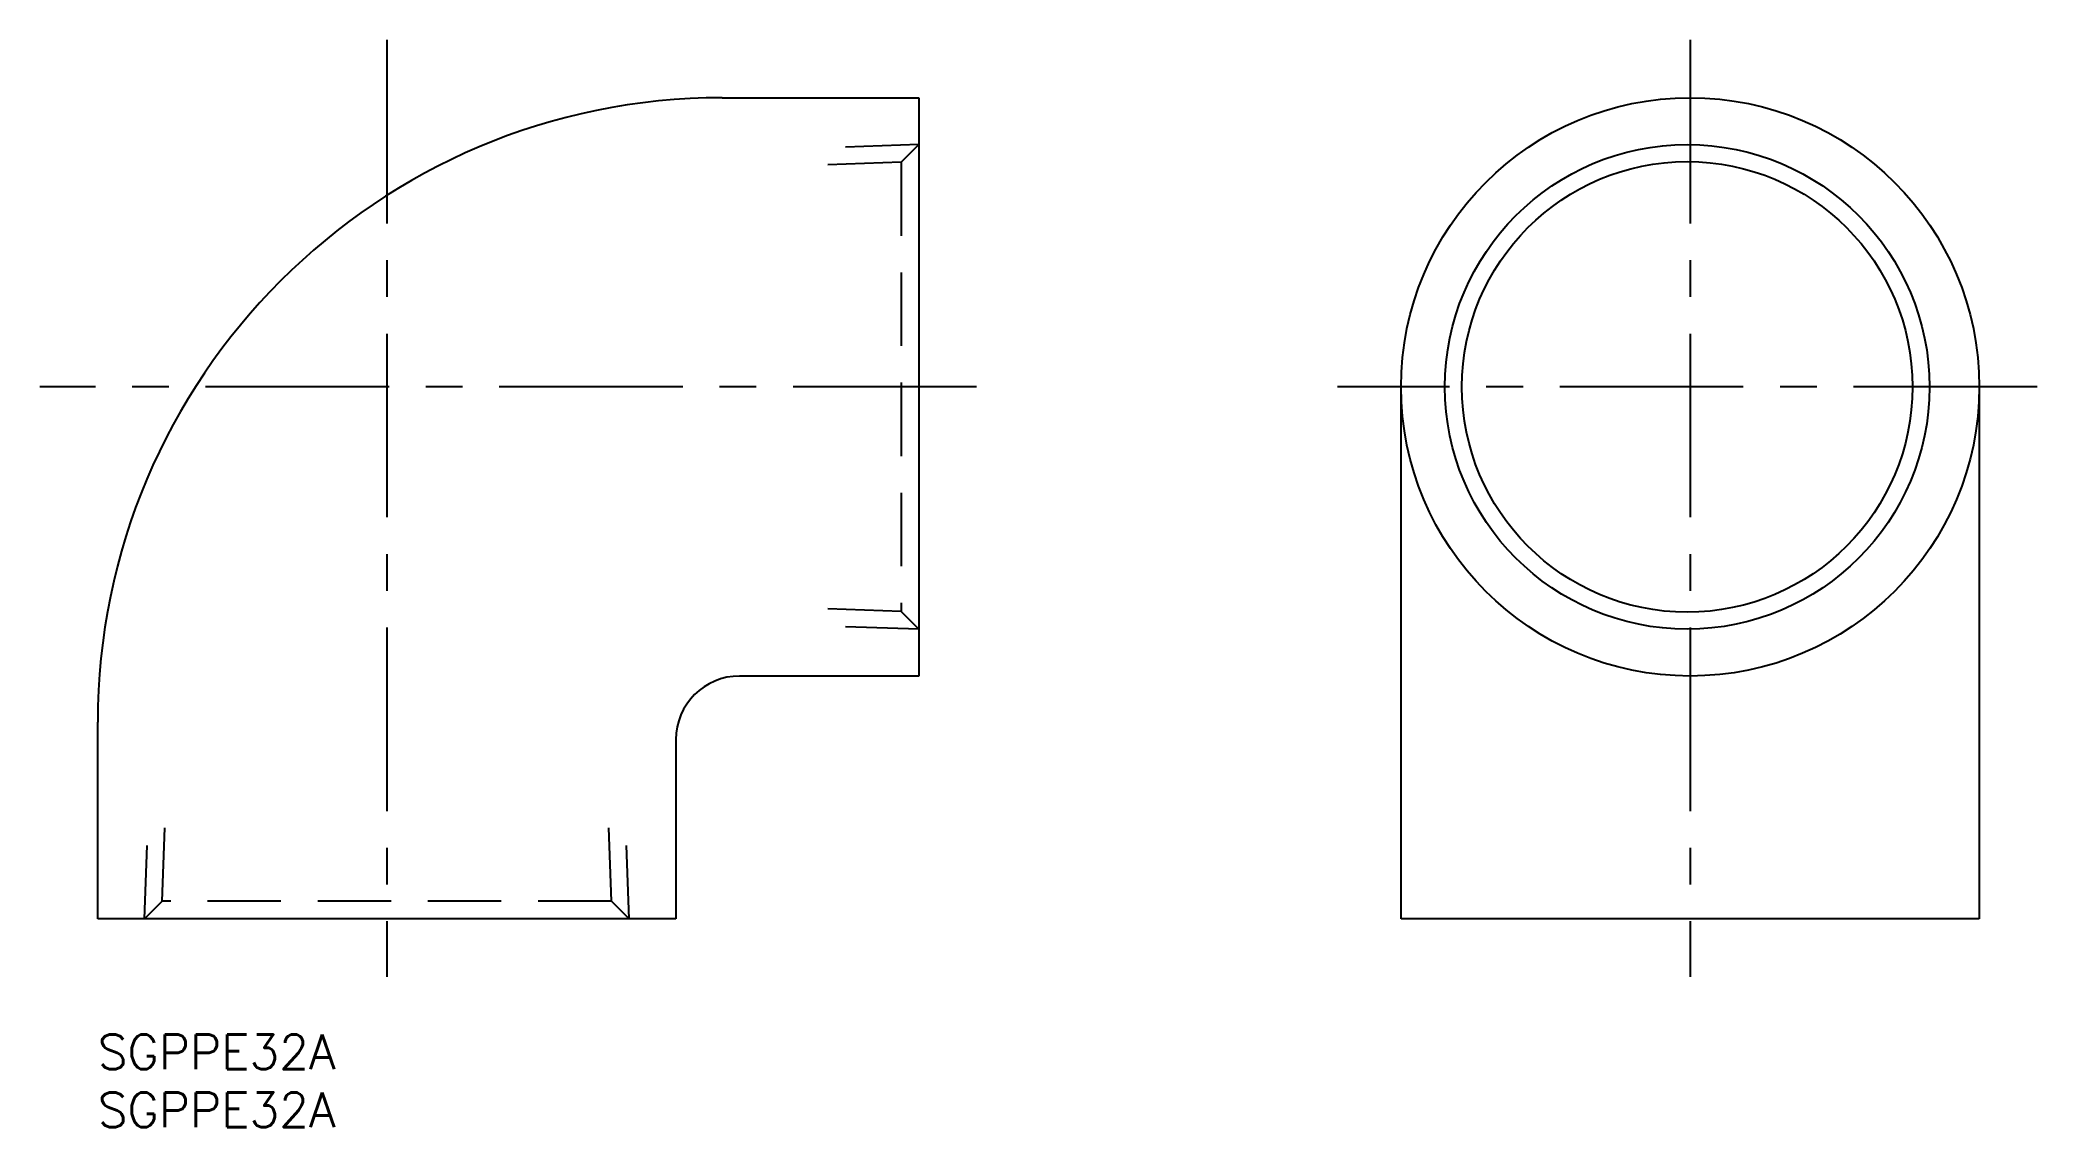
# Model space of a CAD drawing. Extents: x -5 to 168, y -8 to 86.
import ezdxf

# ---------------------------------------------------------------- set-up
doc = ezdxf.new("R2010")
doc.units = 0
doc.header["$LTSCALE"] = 0.5
doc.linetypes.add('CENTER', pattern=[50.8, 31.75, -6.35, 6.35, -6.35])
doc.linetypes.add('DASHED', pattern=[19.05, 12.7, -6.35])
for name, color, linetype in [('MSM_CENTER', 1, 'CENTER'), ('MSM_CONTINUOUS', 7, 'CONTINUOUS'), ('MSM_DASHED', 4, 'DASHED'), ('MSM_NARROW', 5, 'CONTINUOUS'), ('MSM_PART_NUMBER', 7, 'CONTINUOUS')]:
    doc.layers.add(name, color=color, linetype=linetype)
doc.styles.get("Standard").update_dxf_attribs({"font": 'txt.shx', "height": 3, "bigfont": 'bigfont.shx'})

# ---------------------------------------------------------------- blocks, each defined once
blk = doc.blocks.new('*U9')
at = {"layer": 'MSM_PART_NUMBER'}
blk.add_text('SGPPE32A', height=3, dxfattribs=at).set_placement((0, -3))
blk = doc.blocks.new('*U10')
at = {"layer": 'MSM_PART_NUMBER'}
blk.add_text('SGPPE32A', height=3, dxfattribs=at).set_placement((0, -8))

msp = doc.modelspace()

# ---------------------------------------------------------------- linework, layer by layer
at = {"layer": 'MSM_CENTER', "linetype": 'CENTER'}
for p, q in [((25, 86), (25, 5)), ((137.7, 86), (137.7, 5)), ((76, 56), (-5, 56)), ((167.7, 56), (107.2, 56))]:
    msp.add_line(p, q, dxfattribs=at)
at = {"layer": 'MSM_CONTINUOUS', "linetype": 'CONTINUOUS'}
for p, q in [((54, 81), (71, 81)), ((71, 81), (71, 31)), ((112.7, 10), (112.7, 56)), ((162.7, 56), (162.7, 10)), ((71, 31), (55.5, 31)), ((0, 10), (0, 27)), ((50, 25.5), (50, 10)), ((50, 10), (0, 10)), ((162.7, 10), (112.7, 10))]:
    msp.add_line(p, q, dxfattribs=at)
msp.add_circle((137.7, 56), 25, dxfattribs=at)
at = {"layer": 'MSM_CONTINUOUS'}
msp.add_circle((137.45, 56), 19.48, dxfattribs=at)
at = {"layer": 'MSM_CONTINUOUS', "linetype": 'CONTINUOUS'}
for centre, radius in [((54, 27), 54), ((55.5, 25.5), 5.5)]:
    msp.add_arc(centre, radius, 90, 180, dxfattribs=at)
at = {"layer": 'MSM_DASHED'}
for p, q in [((71, 76.95), (62.5, 76.66)), ((71, 76.95), (69.47, 75.42)), ((69.47, 75.42), (62.5, 75.18)), ((69.47, 75.42), (69.47, 36.58)), ((69.47, 36.58), (62.5, 36.82)), ((71, 35.04), (69.47, 36.58)), ((71, 35.04), (62.5, 35.34)), ((4.04, 10), (4.34, 18.5)), ((5.58, 11.53), (5.82, 18.5)), ((44.42, 11.53), (44.18, 18.5)), ((45.95, 10), (45.66, 18.5)), ((4.04, 10), (5.58, 11.53)), ((44.42, 11.53), (5.58, 11.53)), ((45.95, 10), (44.42, 11.53))]:
    msp.add_line(p, q, dxfattribs=at)
at = {"layer": 'MSM_NARROW'}
msp.add_circle((137.45, 56), 20.95, dxfattribs=at)

# ---------------------------------------------------------------- block references
at = {"layer": 'MSM_CONTINUOUS'}
for name in ['*U9', '*U10']:
    msp.add_blockref(name, (0, 0), dxfattribs=at)

doc.saveas('drawing.dxf')
